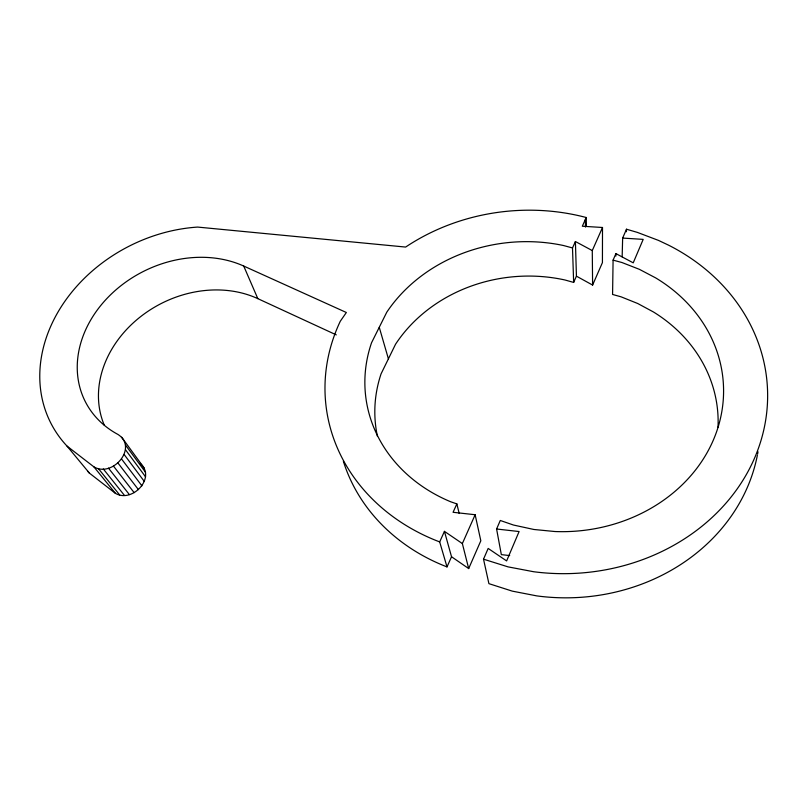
<?xml version="1.0" encoding="UTF-8"?>
<svg xmlns="http://www.w3.org/2000/svg" width="808" height="808" viewBox="0 0 808 808"><rect width="100%" height="100%" fill="white"/><g stroke="black" fill="none" stroke-linecap="round" stroke-linejoin="round"><path stroke-width="1.21" d="M586.396 226.341L586.255 217.514A198.768 172.579 -6 0 0 405.626 247.066L197.627 227.078A149.753 121.846 -27.2 0 0 58.833 310.636A149.753 121.846 -27.2 0 0 67.034 446.107L93.93 466.883C112.484 477.912 138.451 447.713 118.069 434.512A110.252 89.638 -27.1 0 1 97.819 309.292A110.252 89.638 -27.1 0 1 243.713 266.044L346.359 312.504L340.279 321.271A198.768 172.579 -6 0 0 439.683 541.915L447.006 566.903L451.531 556.742L444.44 531.361L462.358 543.572L468.68 568.569L451.531 556.742M586.255 217.514L582.315 226.23L602.505 227.492L602.425 262.6L592.607 285.062L576.437 276.164L575.407 241.521L592.274 250.571L592.607 285.062M622.16 256.793L622.645 238.077L643.188 239.38L633.23 262.832L615.918 253.601L613.09 260.136L612.575 294.455L621.089 296.829L637.734 303.515L653.43 311.969A152.651 134.704 -1.7 0 1 718.009 427.18M615.878 256.065L615.918 253.601M626.412 231.734L626.483 229.219L637.35 232.391L658.449 240.39L668.61 245.188A201.828 175.942 -2.4 0 1 755.581 455.682A201.828 175.942 -2.4 0 1 533.603 571.721L508.01 566.862L483.517 559.176L488.173 548.43L506.626 560.924L519.1 531.543L496.587 529.008L501.334 554.621L509.696 555.591M87.729 471.296A143.622 118.776 -27.7 0 0 89.395 473.114L115.423 493.345C132.462 503.435 156.671 477.286 140.047 463.348M496.587 529.008L500.283 520.473L513.444 525.028L533.906 529.482L554.975 531.533A159.58 138.966 -2.5 0 0 714.737 436.704A159.58 138.966 -2.5 0 0 655.732 277.932L639.35 269.316L621.968 262.529L613.09 260.136M622.645 238.077L626.483 229.219M468.68 568.569L480.821 540.784L475.144 514.736L453.066 512.292L456.853 503.909L450.672 501.768A157.166 136.31 -6.1 0 1 371.549 342.744L386.769 312.211A157.166 136.31 -6.1 0 1 563.459 245.511L572.498 247.945L573.65 282.416L564.974 279.992A150.419 132.26 -5.5 0 0 395.556 344.218L381.073 373.841A150.419 132.26 -5.5 0 0 377.417 436.269M462.358 543.572L475.144 514.736M592.274 250.571L602.505 227.492M573.65 282.416L576.437 276.164M439.683 541.915L444.44 531.361M572.498 247.945L575.407 241.521M104.282 425.19A105.737 87.395 -27.6 0 1 138.158 318.625A105.737 87.395 -27.6 0 1 257.823 298.647L336.29 334.886M67.034 446.107L89.395 473.114M93.93 466.883L115.423 493.345M98.354 468.539L119.675 494.961M103.313 468.963L124.442 495.385M108.464 468.135L129.391 494.597M113.463 466.095L134.158 492.638M117.938 462.994L138.441 489.648M121.594 459.055L141.915 485.84M124.18 454.55L144.349 481.487M125.513 449.783L145.591 476.871M125.523 445.097L145.561 472.337M121.665 437.199L144.258 468.165M243.713 266.044L257.823 298.647M379.295 327.412L388.446 358.974M456.853 503.909L459.196 513.494M483.517 559.176L488.911 583.659L512.292 591.133L536.724 595.88A193.041 170.508 -1.6 0 0 757.359 455.308M585.356 219.513L585.487 227.058M758.005 451.773A193.041 170.508 -1.6 0 1 757.581 454.136M447.006 566.903A190.213 167.418 -5.4 0 1 343.37 461.297"/></g></svg>
